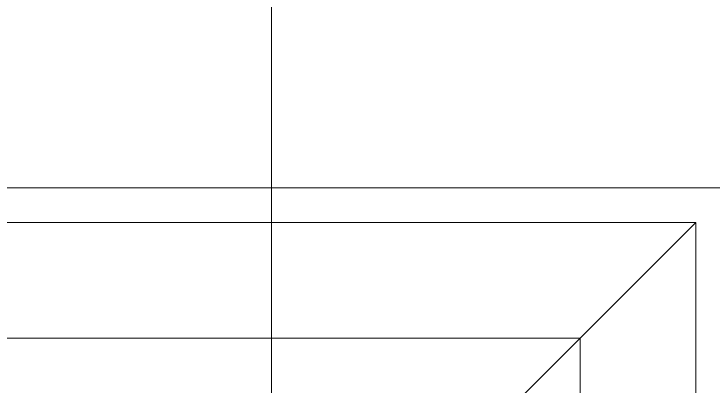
# Model space of a CAD drawing. Header units: millimetres. Extents: x -187347 to 135007, y -6415 to 292048.
# Drawn here: x -33163 to -32557, y 100829 to 101152 of the extents above; entities that cross this region are included whole.
import ezdxf

# ---------------------------------------------------------------- set-up
doc = ezdxf.new("R2010")
doc.units = ezdxf.units.MM
doc.header["$LTSCALE"] = 100
doc.linetypes.add('Z_LINE-CNTR', pattern=[17, 12, -2, 1, -2])
doc.layers.add('A-WALL', color=7, linetype='Continuous', lineweight=5)
doc.layers.add('S-GRID', color=7, linetype='Continuous', lineweight=5)

msp = doc.modelspace()

# ---------------------------------------------------------------- linework, layer by layer
at = {"layer": 'A-WALL'}
for p, q in [((-33337.38, 101001), (-32572.38, 101001)), ((-32542.38, 101001), (-32572.38, 101001)), ((-33057.38, 100971), (-33307.38, 100971)), ((-32572.38, 100971), (-33307.38, 100971)), ((-33057.38, 100971), (-32572.38, 100971)), ((-32572.38, 100971), (-32672.38, 100871)), ((-32672.38, 100871), (-32572.38, 100971)), ((-32572.38, 100721), (-32572.38, 100971)), ((-32572.38, 100971), (-32572.38, 100305)), ((-32672.38, 100871), (-33207.38, 100871)), ((-32672.38, 100871), (-32723.18, 100820.2)), ((-32723.18, 100820.2), (-32672.38, 100871)), ((-32672.38, 100871), (-32672.38, 100305))]:
    msp.add_line(p, q, dxfattribs=at)
at = {"layer": 'S-GRID', "color": 152, "linetype": 'Z_LINE-CNTR'}
msp.add_line((-32939.88, 111408.77), (-32939.88, -6038.24), dxfattribs=at)

doc.saveas('drawing.dxf')
